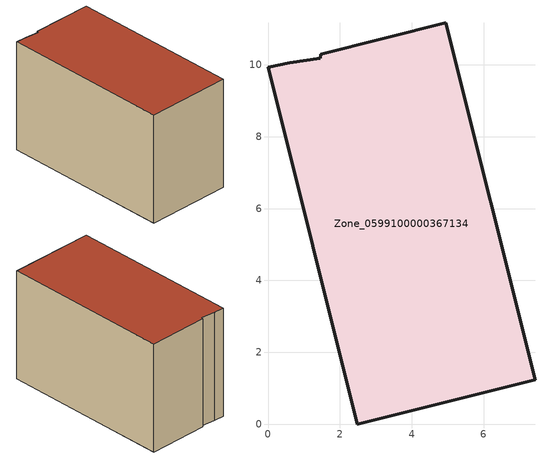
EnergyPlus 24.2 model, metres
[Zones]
Zone_0599100000367134
 floor ground (C_G): 0,9.94 0.6,10.06 1.46,10.18 1.46,10.3 4.95,11.17 7.43,1.24 2.48,0 z0
 wall outside (C_F): 2.48,0 7.43,1.24 4.95,11.17 1.46,10.3 1.46,10.18 0.6,10.06 0,9.94 2.48,0 z0:6.62
 roof outside (C_R): 0.6,10.06 0,9.94 2.48,0 7.43,1.24 4.95,11.17 1.46,10.3 1.46,10.18 z6.62
[BUILDING]
Pand.0599100000367134: North Axis=0; Terrain=City; Loads Convergence Tolerance Value=0.04; Temperature Convergence Tolerance Value=0.4; Solar Distribution=FullExterior; Maximum Number of Warmup Days=25; Minimum Number of Warmup Days=1
[Site:Location]
Rotterdam.The.Hague.AP_ZH_NLD Design_Conditions: Latitude=51.96; Longitude=4.45; Time Zone=1; Elevation=-4.5
[SITE:GROUNDTEMPERATURE:BUILDINGSURFACE]
18, 18, 18, 18, 18, 18, 18, 18, 18, 18, 18, 18
[MATERIAL] Thermal Absorptance=0.9; Solar Absorptance=0.7; Visible Absorptance=0.7
Name | Roughness | Thickness | Conductivity | Density | Specific Heat
G.TI.1992-2005 | MediumSmooth | 0.15 | 0.06 | 540 | 1210
F.TI.1992-2005 | Rough | 0.3 | 0.12 | 1920 | 840
R.TI.1992-2005 | MediumRough | 0.2 | 0.08 | 1500 | 1000
[CONSTRUCTION]
C_G: G.TI.1992-2005
C_F: F.TI.1992-2005
C_R: R.TI.1992-2005
[ZONE]
Zone_0599100000367134: Type=1; Multiplier=1; Ceiling Height=Autocalculate; Volume=Autocalculate; Floor Area=autocalculate; Part of Total Floor Area=Yes
[ZONEINFILTRATION:DESIGNFLOWRATE]
Infil_Zone_0599100000367134: Zone or ZoneList or Space or SpaceList=Zone_0599100000367134; Schedule=AlwaysOn; Design Flow Rate Calculation Method=Flow/Area; Flow Rate per Floor Area=0.0015; Constant Term Coefficient=1; Temperature Term Coefficient=0; Velocity Term Coefficient=0; Velocity Squared Term Coefficient=0
[HVACTEMPLATE:ZONE:IDEALLOADSAIRSYSTEM]
Zone_0599100000367134: Maximum Heating Supply Air Temperature=50; Minimum Cooling Supply Air Temperature=13; Maximum Heating Supply Air Humidity Ratio=0.0156; Minimum Cooling Supply Air Humidity Ratio=0.0077; Heating Limit=NoLimit; Cooling Limit=NoLimit; Dehumidification Control Type=ConstantSensibleHeatRatio; Cooling Sensible Heat Ratio=0.7; Dehumidification Setpoint=60; Humidification Control Type=None; Humidification Setpoint=30; Outdoor Air Method=None; Outdoor Air Flow Rate per Person=0.00944; Outdoor Air Flow Rate per Zone Floor Area=0; Outdoor Air Flow Rate per Zone=0; Demand Controlled Ventilation Type=None; Outdoor Air Economizer Type=NoEconomizer; Heat Recovery Type=None; Sensible Heat Recovery Effectiveness=0.7; Latent Heat Recovery Effectiveness=0.65
[ZONECONTROL:THERMOSTAT]
ThermostatControl_Zone_0599100000367134: Zone or ZoneList=Zone_0599100000367134; Control Type Schedule=DualSetpointControlType; Control 1=Thermostat_Zone_0599100000367134; Temperature Difference Between Cutout And Setpoint=0
[THERMOSTATSETPOINT:DUALSETPOINT]
Thermostat_Zone_0599100000367134: Heating Setpoint Temperature Schedule=HeatingSetpoint_Zone_0599100000367134; Cooling Setpoint Temperature Schedule=CoolingSetpoint_Zone_0599100000367134
[SCHEDULE:COMPACT]
HeatingSetpoint_Zone_0599100000367134: Through: 12/31, For: AllDays, Until: 24:00, 21
CoolingSetpoint_Zone_0599100000367134: Through: 12/31, For: AllDays, Until: 24:00, 24
DualSetpointControlType: Through: 12/31, For: AllDays, Until: 24:00, 4
AlwaysOn: Through: 12/31, For: AllDays, Until: 24:00, 1
